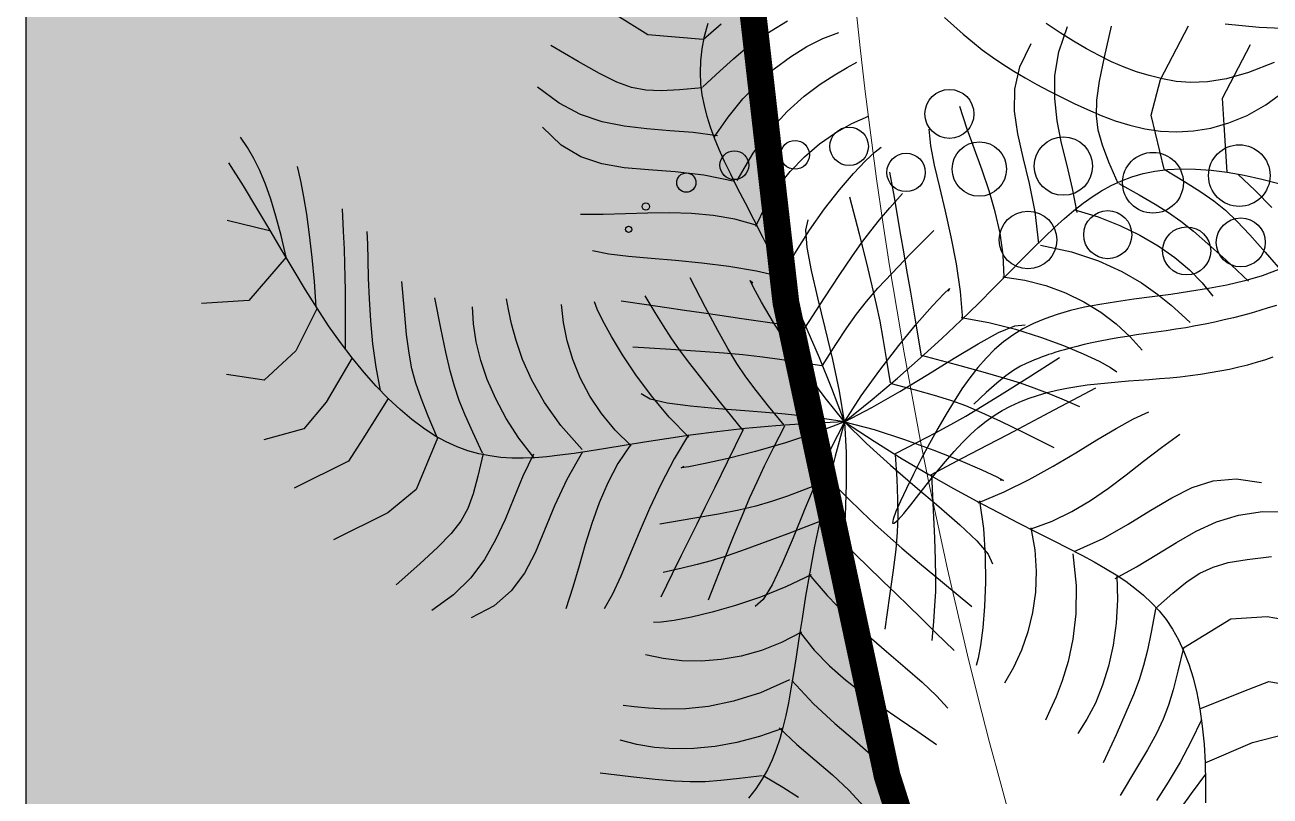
# Model space of a CAD drawing. Header units: millimetres. Extents: x -1030105 to 906887, y -616134 to 1220667.
# Drawn here: x -106780 to -104454, y 542870 to 544309 of the extents above; entities that cross this region are included whole.
import ezdxf

# ---------------------------------------------------------------- set-up
doc = ezdxf.new("R2010")
doc.units = ezdxf.units.MM
doc.header["$MEASUREMENT"] = 0
doc.linetypes.add('DASHED', pattern=[0.75, 0.5, -0.25])
for name, color, linetype in [('A-Furniture', 143, 'Continuous'), ('A-Tree', 98, 'Continuous'), ('KTCQ CẢNH QUAN', 192, 'Continuous')]:
    doc.layers.add(name, color=color, linetype=linetype)
doc.layers.add('A-Wall', color=6, linetype='Continuous', lineweight=9)

# ---------------------------------------------------------------- blocks, each defined once
blk = doc.blocks.new('CAY8')
at = {"color": 0, "linetype": 'ByBlock'}
for p, q in [((-571.53, 468.72), (-562.77, 484.66)), ((-547.9, 478.76), (-544.18, 486.08)), ((-552.24, 471.48), (-547.9, 478.76)), ((-589.43, 438.98), (-596.9, 467.08)), ((-580.17, 453.55), (-571.53, 468.72)), ((-557.34, 464.08), (-552.24, 471.48)), ((-570.42, 448.43), (-563.36, 456.44)), ((-563.36, 456.44), (-557.34, 464.08)), ((-636.57, 428.62), (-653.56, 455.29)), ((-588.61, 439.06), (-580.17, 453.55)), ((-578.67, 439.91), (-570.42, 448.43)), ((-588.27, 430.76), (-578.67, 439.91)), ((-550.89, 436.1), (-545.65, 440.69)), ((-545.65, 440.69), (-542.85, 443.44)), ((-596.79, 425.17), (-588.61, 439.06)), ((-558.32, 429.97), (-550.89, 436.1)), ((-599.34, 420.83), (-636.57, 428.62)), ((-604.64, 411.79), (-596.79, 425.17)), ((-599.34, 420.83), (-588.27, 430.76)), ((-567.65, 422.63), (-558.32, 429.97)), ((-678.07, 393.78), (-686.88, 417.78)), ((-578.61, 414.36), (-567.65, 422.63)), ((-612.09, 398.83), (-604.64, 411.79)), ((-590.94, 405.48), (-578.61, 414.36)), ((-619.08, 386.22), (-612.09, 398.83)), ((-604.35, 396.3), (-590.94, 405.48)), ((-565.66, 395.62), (-552.83, 403.51)), ((-650.77, 384.91), (-678.07, 393.78)), ((-618.58, 387.12), (-604.35, 396.3)), ((-575.82, 389.41), (-565.66, 395.62)), ((-619.08, 386.22), (-650.77, 384.91)), ((-625.54, 373.86), (-619.08, 386.22)), ((-591.9, 379.82), (-584.25, 384.33)), ((-584.25, 384.33), (-575.82, 389.41)), ((-565.38, 377.42), (-558.25, 381.82)), ((-693.68, 355.05), (-712.89, 374.89)), ((-631.4, 361.69), (-625.54, 373.86)), ((-608.65, 370.35), (-599.72, 375.35)), ((-599.72, 375.35), (-591.9, 379.82)), ((-574.42, 372.1), (-565.38, 377.42)), ((-619.64, 364.29), (-608.65, 370.35)), ((-596.63, 358.8), (-584.97, 365.88)), ((-584.97, 365.88), (-574.42, 372.1)), ((-636.65, 349.74), (-631.4, 361.69)), ((-633.64, 356.6), (-619.64, 364.29)), ((-609.01, 350.91), (-596.63, 358.8)), ((-670.95, 350.68), (-693.68, 355.05)), ((-636.65, 349.74), (-670.95, 350.68)), ((-641.28, 338.06), (-636.65, 349.74)), ((-621.72, 342.22), (-609.01, 350.91)), ((-697.95, 318.68), (-731.26, 341.59)), ((-634.35, 332.78), (-621.72, 342.22)), ((-592.64, 334.37), (-576.03, 345.52)), ((-646.51, 322.62), (-634.35, 332.78)), ((-645.27, 326.71), (-641.28, 338.06)), ((-605.48, 325.54), (-592.64, 334.37)), ((-391.03, 313.6), (-390.43, 334.71)), ((-648.61, 315.72), (-645.27, 326.71)), ((-615.5, 318.17), (-605.48, 325.54)), ((-421.54, 311.33), (-419.15, 328.97)), ((-680.23, 317.46), (-697.95, 318.68)), ((-648.61, 315.72), (-680.23, 317.46)), ((-651.3, 305.16), (-648.61, 315.72)), ((-623.62, 311.45), (-615.5, 318.17)), ((-590.78, 307.61), (-574.94, 321)), ((-630.78, 304.52), (-623.62, 311.45)), ((-603.01, 297.09), (-590.78, 307.61)), ((-445.23, 296.57), (-440.7, 313.18)), ((-421.1, 295.19), (-421.54, 311.33)), ((-391.16, 297.27), (-391.03, 313.6)), ((-715.36, 279.03), (-748.67, 301.93)), ((-653.31, 295.07), (-651.3, 305.16)), ((-637.92, 296.57), (-630.78, 304.52)), ((-353.08, 281.6), (-351.64, 306)), ((-654.63, 285.5), (-653.31, 295.07)), ((-645.98, 286.75), (-637.92, 296.57)), ((-612.52, 288.53), (-603.01, 297.09)), ((-577.61, 290.05), (-567.95, 296.07)), ((-445.75, 281.34), (-445.23, 296.57)), ((-418.36, 280.16), (-421.1, 295.19)), ((-390.53, 284.53), (-391.16, 297.27)), ((-655.88, 274.22), (-645.98, 286.75)), ((-655.27, 276.49), (-654.63, 285.5)), ((-620.19, 281.01), (-612.52, 288.53)), ((-596.56, 274.03), (-587.18, 282.69)), ((-587.18, 282.69), (-577.61, 290.05)), ((-388.87, 274.17), (-390.53, 284.53)), ((-692.59, 270.12), (-715.36, 279.03)), ((-655.88, 274.22), (-692.59, 270.12)), ((-655.26, 267.99), (-655.27, 276.49)), ((-626.89, 273.62), (-620.19, 281.01)), ((-605.6, 264.08), (-596.56, 274.03)), ((-565.25, 267.87), (-558.04, 274.14)), ((-558.04, 274.14), (-552.38, 278.94)), ((-443.08, 266.85), (-445.75, 281.34)), ((-413.87, 265.87), (-418.36, 280.16)), ((-385.89, 265.01), (-388.87, 274.17)), ((-337.84, 247.95), (-353.08, 281.6)), ((-654.62, 259.95), (-655.26, 267.99)), ((-633.5, 265.45), (-626.89, 273.62)), ((-573.55, 259.87), (-565.25, 267.87)), ((-438.04, 252.48), (-443.08, 266.85)), ((-408.17, 251.93), (-413.87, 265.87)), ((-653.4, 252.3), (-654.62, 259.95)), ((-640.91, 255.59), (-633.5, 265.45)), ((-614.21, 252.85), (-605.6, 264.08)), ((-582.5, 249.94), (-573.55, 259.87)), ((-472.02, 249.74), (-479.48, 262.94)), ((-381.31, 255.85), (-385.89, 265.01)), ((-734.76, 243.92), (-754.65, 251.02)), ((-651.63, 244.98), (-653.4, 252.3)), ((-649.99, 243.12), (-640.91, 255.59)), ((-622.24, 240.38), (-614.21, 252.85)), ((-591.64, 237.84), (-582.5, 249.94)), ((-464.39, 236.88), (-472.02, 249.74)), ((-431.43, 237.58), (-438.04, 252.48)), ((-401.81, 237.97), (-408.17, 251.93)), ((-374.83, 245.49), (-381.31, 255.85)), ((-335.49, 248.07), (-326.73, 250.25)), ((-719.27, 238.75), (-734.76, 243.92)), ((-650.17, 242.56), (-664.97, 238.27)), ((-649.36, 237.93), (-651.63, 244.98)), ((-547.86, 238.09), (-537.98, 245.06)), ((-493.37, 233.62), (-496.72, 244.28)), ((-366.19, 232.74), (-374.83, 245.49)), ((-357.92, 238.81), (-351.02, 242.33)), ((-351.02, 242.33), (-343.57, 245.43)), ((-343.57, 245.43), (-335.49, 248.07)), ((-337.84, 247.95), (-322.86, 242.4)), ((-706.96, 235.41), (-719.27, 238.75)), ((-696.59, 233.79), (-706.96, 235.41)), ((-686.96, 233.79), (-696.59, 233.79)), ((-676.83, 235.32), (-686.96, 233.79)), ((-664.97, 238.27), (-676.83, 235.32)), ((-646.62, 231.1), (-649.36, 237.93)), ((-629.6, 226.66), (-622.24, 240.38)), ((-600.52, 223.34), (-591.64, 237.84)), ((-557.39, 229.96), (-547.86, 238.09)), ((-488.43, 221.32), (-493.37, 233.62)), ((-456.83, 224.18), (-464.39, 236.88)), ((-424.07, 221.54), (-431.43, 237.58)), ((-395.32, 223.6), (-401.81, 237.97)), ((-370.33, 230.53), (-364.33, 234.87)), ((-365.59, 232.73), (-350.93, 227.95)), ((-364.33, 234.87), (-357.92, 238.81)), ((-643.45, 224.42), (-646.62, 231.1)), ((-639.87, 217.81), (-643.45, 224.42)), ((-636.15, 211.74), (-629.6, 226.66)), ((-566.4, 220.71), (-557.39, 229.96)), ((-529.13, 222.62), (-525.8, 226.45)), ((-449.59, 211.47), (-456.83, 224.18)), ((-381.36, 220.73), (-375.99, 225.81)), ((-375.99, 225.81), (-370.33, 230.53)), ((-350.93, 227.95), (-339.26, 223.95)), ((-742.03, 214.2), (-758.06, 221.92)), ((-635.85, 211.17), (-639.87, 217.81)), ((-608.69, 206.22), (-600.52, 223.34)), ((-574.73, 210.37), (-566.4, 220.71)), ((-534.18, 215.52), (-529.13, 222.62)), ((-482.34, 207.59), (-488.43, 221.32)), ((-416.77, 203.72), (-424.07, 221.54)), ((-389.24, 208.43), (-395.32, 223.6)), ((-386.54, 215.29), (-381.36, 220.73)), ((-339.26, 223.95), (-329.45, 220.19)), ((-329.45, 220.19), (-320.35, 216.1)), ((-320.35, 216.1), (-310.83, 211.13)), ((-726.54, 209.63), (-742.03, 214.2)), ((-711.4, 207.6), (-726.54, 209.63)), ((-696.42, 207.45), (-711.4, 207.6)), ((-681.41, 208.56), (-696.42, 207.45)), ((-666.16, 210.3), (-681.41, 208.56)), ((-650.48, 212.03), (-666.16, 210.3)), ((-634.19, 213.12), (-650.48, 212.03)), ((-631.34, 204.34), (-635.85, 211.17)), ((-582.19, 198.96), (-574.73, 210.37)), ((-540.47, 205.58), (-534.18, 215.52)), ((-510.75, 195.28), (-516.83, 211.26)), ((-475.56, 192.61), (-482.34, 207.59)), ((-442.93, 198.57), (-449.59, 211.47)), ((-396.71, 203.02), (-391.62, 209.41)), ((-391.62, 209.41), (-386.54, 215.29)), ((-391.16, 209.87), (-374.94, 208.25)), ((-374.94, 208.25), (-359.63, 205.5)), ((-310.83, 211.13), (-299.75, 204.73)), ((-626.3, 197.21), (-631.34, 204.34)), ((-615.71, 186.24), (-608.69, 206.22)), ((-547.55, 193.22), (-540.47, 205.58)), ((-410.35, 183.49), (-416.77, 203.72)), ((-401.94, 196.02), (-396.71, 203.02)), ((-359.63, 205.5), (-345.28, 201.71)), ((-345.28, 201.71), (-331.95, 197)), ((-735.31, 187.11), (-749.7, 196.55)), ((-620.68, 189.63), (-626.3, 197.21)), ((-588.62, 186.54), (-582.19, 198.96)), ((-554.93, 178.85), (-547.55, 193.22)), ((-512.36, 187.84), (-505.94, 198.9)), ((-505.86, 182.43), (-510.75, 195.28)), ((-468.53, 176.58), (-475.56, 192.61)), ((-437.08, 185.3), (-442.93, 198.57)), ((-407.41, 188.32), (-401.94, 196.02)), ((-331.95, 197), (-319.69, 191.47)), ((-319.69, 191.47), (-308.55, 185.23)), ((-720.99, 181.91), (-735.31, 187.11)), ((-657.41, 184.05), (-674.94, 182.01)), ((-638.21, 185.48), (-657.41, 184.05)), ((-616.99, 185.33), (-638.21, 185.48)), ((-614.42, 181.47), (-620.68, 189.63)), ((-593.86, 173.12), (-588.62, 186.54)), ((-528.89, 166.65), (-539.81, 189.73)), ((-517.52, 178.71), (-512.36, 187.84)), ((-432.3, 171.5), (-437.08, 185.3)), ((-413.24, 179.85), (-407.41, 188.32)), ((-409.1, 182.55), (-387.93, 182.05)), ((-308.55, 185.23), (-298.6, 178.39)), ((-706.38, 179.97), (-720.99, 181.91)), ((-691.15, 180.32), (-706.38, 179.97)), ((-674.94, 182.01), (-691.15, 180.32)), ((-607.48, 172.6), (-614.42, 181.47)), ((-562.16, 162.91), (-554.93, 178.85)), ((-521.97, 170.32), (-517.52, 178.71)), ((-501.66, 171.37), (-505.86, 182.43)), ((-493.16, 160.01), (-480.82, 178.66)), ((-461.72, 159.69), (-468.53, 176.58)), ((-419.53, 170.52), (-413.24, 179.85)), ((-387.93, 182.05), (-369.12, 179.57)), ((-369.12, 179.57), (-352.59, 175.61)), ((-352.59, 175.61), (-338.25, 170.65)), ((-298.6, 178.39), (-289.88, 171.07)), ((-599.83, 162.89), (-607.48, 172.6)), ((-597.72, 158.75), (-593.86, 173.12)), ((-564.51, 162.63), (-564.23, 169.63)), ((-520.48, 148.74), (-528.89, 166.65)), ((-526.26, 161.5), (-521.97, 170.32)), ((-497.62, 160.72), (-501.66, 171.37)), ((-428.83, 157), (-432.3, 171.5)), ((-426.4, 160.23), (-419.53, 170.52)), ((-338.25, 170.65), (-326.04, 165.21)), ((-641.39, 159.02), (-655.72, 156.66)), ((-626.97, 160.48), (-641.39, 159.02)), ((-612.37, 160.76), (-626.97, 160.48)), ((-597.5, 159.58), (-612.37, 160.76)), ((-591.41, 152.2), (-599.83, 162.89)), ((-568.77, 145.81), (-562.16, 162.91)), ((-561.39, 151.48), (-564.51, 162.63)), ((-530.94, 151.07), (-526.26, 161.5)), ((-502.66, 145.44), (-493.16, 160.01)), ((-493.23, 149.13), (-497.62, 160.72)), ((-455.57, 142.13), (-461.72, 159.69)), ((-433.96, 148.92), (-426.4, 160.23)), ((-429.69, 156.95), (-414.82, 157.72)), ((-414.82, 157.72), (-400.44, 156.89)), ((-326.04, 165.21), (-315.87, 159.79)), ((-315.87, 159.79), (-307.68, 154.87)), ((-684.47, 150.44), (-699.05, 147.16)), ((-670.05, 153.71), (-684.47, 150.44)), ((-655.72, 156.66), (-670.05, 153.71)), ((-582.27, 140.45), (-591.41, 152.2)), ((-555.64, 136.98), (-561.39, 151.48)), ((-536.56, 137.86), (-530.94, 151.07)), ((-400.44, 156.89), (-386.64, 154.61)), ((-386.64, 154.61), (-373.49, 151.03)), ((-373.49, 151.03), (-361.08, 146.31)), ((-307.68, 154.87), (-301.37, 150.97)), ((-699.05, 147.16), (-713.91, 144.14)), ((-574.28, 127.96), (-568.77, 145.81)), ((-513.99, 134.64), (-520.48, 148.74)), ((-509.97, 133.73), (-502.66, 145.44)), ((-487.98, 135.23), (-493.23, 149.13)), ((-466.16, 138.46), (-463.08, 142.62)), ((-463.08, 142.62), (-463.64, 140.44)), ((-450.53, 124.11), (-455.57, 142.13)), ((-442.32, 136.6), (-433.96, 148.92)), ((-361.08, 146.31), (-349.5, 140.6)), ((-572.45, 127.52), (-582.27, 140.45)), ((-548.05, 119.93), (-555.64, 136.98)), ((-543.66, 120.67), (-536.56, 137.86)), ((-515.73, 123.7), (-509.97, 133.73)), ((-508.83, 122.97), (-513.99, 134.64)), ((-481.34, 117.67), (-487.98, 135.23)), ((-472.05, 129.07), (-466.16, 138.46)), ((-451.57, 123.27), (-442.32, 136.6)), ((-349.5, 140.6), (-338.82, 134.05)), ((-338.82, 134.05), (-329.14, 126.81)), ((-645.81, 126.14), (-662.15, 124.32)), ((-628.39, 127.87), (-645.81, 126.14)), ((-610.22, 129.13), (-628.39, 127.87)), ((-591.63, 129.56), (-610.22, 129.13)), ((-572.93, 128.77), (-591.63, 129.56)), ((-562.01, 113.35), (-572.45, 127.52)), ((-479.93, 115.54), (-472.05, 129.07)), ((-451.72, 125.14), (-433.05, 125.42)), ((-433.05, 125.42), (-414.74, 124.42)), ((-425.37, 120.15), (-415.73, 126.57)), ((-415.73, 126.57), (-408.98, 128.46)), ((-690.31, 121.87), (-701.49, 121.98)), ((-677.09, 122.77), (-690.31, 121.87)), ((-662.15, 124.32), (-677.09, 122.77)), ((-620.25, 99.32), (-634.17, 116.82)), ((-591.41, 118.34), (-594.41, 122.55)), ((-594.41, 122.55), (-592.51, 121.36)), ((-584.29, 109.84), (-591.41, 118.34)), ((-552.8, 98.34), (-543.66, 120.67)), ((-539.41, 101.13), (-548.05, 119.93)), ((-520.61, 114.13), (-515.73, 123.7)), ((-504.41, 112.37), (-508.83, 122.97)), ((-472.8, 95.08), (-481.34, 117.67)), ((-461.83, 108.96), (-451.57, 123.27)), ((-437.38, 110.21), (-425.37, 120.15)), ((-414.74, 124.42), (-397.34, 122.47)), ((-397.34, 122.47), (-381.4, 119.88)), ((-381.4, 119.88), (-367.46, 116.98)), ((-367.46, 116.98), (-356.06, 114.06)), ((-573.87, 98.17), (-584.29, 109.84)), ((-550.99, 97.82), (-562.01, 113.35)), ((-525.26, 103.83), (-520.61, 114.13)), ((-500.14, 101.5), (-504.41, 112.37)), ((-488.98, 98.99), (-479.93, 115.54)), ((-473.19, 93.68), (-461.83, 108.96)), ((-451.25, 97.72), (-437.38, 110.21)), ((-400.9, 93.94), (-382.33, 111.45)), ((-356.06, 114.06), (-347.75, 111.45)), ((-347.75, 111.45), (-343.07, 109.47)), ((-247.14, 114.24), (-249, 106.14)), ((-530.48, 81.38), (-539.41, 101.13)), ((-530.32, 91.6), (-525.26, 103.83)), ((-495.45, 88.97), (-500.14, 101.5)), ((-249, 106.14), (-250.76, 98.09)), ((-659.22, 93.5), (-676.3, 92.65)), ((-652.65, 89.67), (-661.18, 99.19)), ((-645.5, 94.17), (-659.22, 93.5)), ((-633.68, 94.75), (-645.5, 94.17)), ((-622.3, 95.3), (-633.68, 94.75)), ((-609.92, 95.89), (-622.3, 95.3)), ((-609.32, 85.79), (-620.25, 99.32)), ((-595.08, 96.6), (-609.92, 95.89)), ((-576.33, 97.48), (-595.08, 96.6)), ((-552.2, 98.62), (-576.33, 97.48)), ((-560.92, 84.44), (-573.87, 98.17)), ((-539.44, 80.85), (-550.99, 97.82)), ((-536.44, 76.24), (-530.32, 91.6)), ((-498.38, 80.51), (-488.98, 98.99)), ((-485.76, 77.45), (-473.19, 93.68)), ((-473.25, 95.56), (-449.19, 93.77)), ((-466.46, 83.68), (-451.25, 97.72)), ((-449.19, 93.77), (-430.65, 92.32)), ((-430.65, 92.32), (-416.35, 91.07)), ((-415.33, 80.4), (-400.9, 93.94)), ((-368.07, 85.52), (-354.75, 96.24)), ((-250.76, 98.09), (-252.33, 90.03)), ((-690.9, 84.46), (-693.52, 88.82)), ((-685.71, 77.47), (-690.9, 84.46)), ((-645.56, 81.94), (-652.65, 89.67)), ((-600.45, 75.22), (-609.32, 85.79)), ((-546.25, 69.8), (-560.92, 84.44)), ((-489.74, 73.42), (-495.45, 88.97)), ((-482.49, 69.09), (-466.46, 83.68)), ((-416.35, 91.07), (-404.99, 89.84)), ((-404.99, 89.84), (-395.27, 88.48)), ((-395.27, 88.48), (-385.92, 86.84)), ((-385.92, 86.84), (-375.64, 84.76)), ((-378.77, 76.91), (-368.07, 85.52)), ((-375.64, 84.76), (-363.14, 82.07)), ((-326.24, 80.84), (-317.13, 87.32)), ((-252.33, 90.03), (-253.68, 81.89)), ((-748.84, 72.89), (-751.65, 79.75)), ((-711.41, 71.43), (-714.98, 82.98)), ((-678.2, 68.41), (-685.71, 77.47)), ((-638.95, 75.11), (-645.56, 81.94)), ((-631.89, 68.31), (-638.95, 75.11)), ((-592.68, 66.64), (-600.45, 75.22)), ((-553.39, 75.19), (-566.75, 74.6)), ((-536.84, 75.82), (-553.39, 75.19)), ((-527.4, 62.34), (-539.44, 80.85)), ((-522.07, 61.47), (-530.48, 81.38)), ((-507.31, 61.22), (-498.38, 80.51)), ((-499.64, 60.28), (-485.76, 77.45)), ((-426.74, 69.87), (-415.33, 80.4)), ((-388, 69.49), (-378.77, 76.91)), ((-336.4, 72.34), (-326.24, 80.84)), ((-304.3, 65.52), (-294.06, 76.69)), ((-253.68, 81.89), (-254.73, 73.61)), ((-790.79, 52.1), (-798.63, 71.3)), ((-770.01, 59.2), (-772.76, 70.25)), ((-745.1, 64.09), (-748.84, 72.89)), ((-706.62, 59.85), (-711.41, 71.43)), ((-668.63, 57.86), (-678.2, 68.41)), ((-637.61, 67.39), (-662.93, 64.14)), ((-617.97, 69.86), (-637.61, 67.39)), ((-623.42, 60.63), (-631.89, 68.31)), ((-602.55, 71.68), (-617.97, 69.86)), ((-589.86, 72.98), (-602.55, 71.68)), ((-585.09, 59.04), (-592.68, 66.64)), ((-578.42, 73.91), (-589.86, 72.98)), ((-566.75, 74.6), (-578.42, 73.91)), ((-530.66, 55.35), (-546.25, 69.8)), ((-498.82, 54.94), (-482.49, 69.09)), ((-489.22, 73.18), (-472.71, 72.1)), ((-472.71, 72.1), (-459.52, 71.06)), ((-459.52, 71.06), (-448.29, 69.83)), ((-448.29, 69.83), (-437.69, 68.14)), ((-437.69, 68.14), (-426.36, 65.76)), ((-436.25, 61.35), (-426.74, 69.87)), ((-396.88, 62.36), (-388, 69.49)), ((-347.58, 62.31), (-336.4, 72.34)), ((-254.73, 73.61), (-255.5, 65.18)), ((-765.98, 47.82), (-770.01, 59.2)), ((-740.07, 53.73), (-745.1, 64.09)), ((-700.61, 48.42), (-706.62, 59.85)), ((-612.59, 51.21), (-623.42, 60.63)), ((-576.74, 51.44), (-585.09, 59.04)), ((-514.94, 42.21), (-527.4, 62.34)), ((-514.94, 42.21), (-522.07, 61.47)), ((-514.94, 42.21), (-507.31, 61.22)), ((-514.94, 42.21), (-499.64, 60.28)), ((-444.95, 53.87), (-436.25, 61.35)), ((-426.36, 65.76), (-412.97, 62.43)), ((-412.97, 62.43), (-396.17, 57.9)), ((-406.54, 54.61), (-396.88, 62.36)), ((-359.73, 51.23), (-347.58, 62.31)), ((-314.17, 54.29), (-304.3, 65.52)), ((-255.5, 65.18), (-256.01, 56.58)), ((-784.56, 37.21), (-790.79, 52.1)), ((-733.38, 42.15), (-740.07, 53.73)), ((-657.25, 46.4), (-668.63, 57.86)), ((-598.44, 39.14), (-612.59, 51.21)), ((-566.67, 42.85), (-576.74, 51.44)), ((-514.94, 42.21), (-530.66, 55.35)), ((-514.94, 42.21), (-498.82, 54.94)), ((-453.98, 46.46), (-444.95, 53.87)), ((-418.14, 45.31), (-406.54, 54.61)), ((-396.17, 57.9), (-374.63, 51.93)), ((-372.81, 39.59), (-359.73, 51.23)), ((-323.92, 43.18), (-314.17, 54.29)), ((-279.09, 43.29), (-266.13, 50.3)), ((-266.13, 50.3), (-251.48, 54.51)), ((-256.01, 56.58), (-256.28, 47.81)), ((-251.48, 54.51), (-234.29, 55.34)), ((-218.7, 41.88), (-217.87, 53.03)), ((-760.64, 36.22), (-765.98, 47.82)), ((-724.7, 29.72), (-733.38, 42.15)), ((-693.34, 37.31), (-700.61, 48.42)), ((-644.32, 34.6), (-657.25, 46.4)), ((-553.96, 32.28), (-566.67, 42.85)), ((-514.94, 42.21), (-537.94, 36.58)), ((-514.94, 42.21), (-535.46, 41.39)), ((-514.94, 42.21), (-532.29, 31.32)), ((-514.94, 42.21), (-520.5, 22.44)), ((-514.94, 42.21), (-516.69, 18.59)), ((-514.94, 42.21), (-509.94, 22.34)), ((-514.94, 42.21), (-497.85, 30.81)), ((-514.94, 42.21), (-494.5, 40.82)), ((-514.94, 42.21), (-493.02, 33.25)), ((-464.45, 38.12), (-453.98, 46.46)), ((-432.79, 33.57), (-418.14, 45.31)), ((-333.77, 32.36), (-323.92, 43.18)), ((-291.2, 34.05), (-279.09, 43.29)), ((-256.28, 47.81), (-256.32, 38.87)), ((-219.26, 31.36), (-218.7, 41.88)), ((-779.36, 25.52), (-784.56, 37.21)), ((-753.97, 24.54), (-760.64, 36.22)), ((-684.81, 26.69), (-693.34, 37.31)), ((-644.79, 32.27), (-651.36, 34.71)), ((-630.1, 23.03), (-644.32, 34.6)), ((-599.09, 34.74), (-617.65, 32.79)), ((-578.54, 37.15), (-599.09, 34.74)), ((-580.03, 23.55), (-598.44, 39.14)), ((-557, 39.53), (-578.54, 37.15)), ((-537.94, 36.58), (-559.26, 30.85)), ((-535.46, 41.39), (-557, 39.53)), ((-494.5, 40.82), (-473.39, 38.29)), ((-493.02, 33.25), (-472.41, 25.35)), ((-477.47, 27.89), (-464.45, 38.12)), ((-473.39, 38.29), (-452.92, 35.07)), ((-452.92, 35.07), (-434.38, 31.57)), ((-451.64, 18.47), (-432.79, 33.57)), ((-386.77, 27.89), (-372.81, 39.59)), ((-303.32, 23.16), (-291.2, 34.05)), ((-256.32, 38.87), (-256.15, 29.75)), ((-245.34, 31.13), (-230.13, 36.54)), ((-230.13, 36.54), (-212.62, 39.72)), ((-774.58, 15.91), (-779.36, 25.52)), ((-713.65, 16.79), (-724.7, 29.72)), ((-674.98, 16.73), (-684.81, 26.69)), ((-633.22, 31.8), (-644.79, 32.27)), ((-617.65, 32.79), (-633.22, 31.8)), ((-578.97, 25.11), (-597.14, 19.43)), ((-559.26, 30.85), (-578.97, 25.11)), ((-553.67, 31.77), (-558.19, 15.84)), ((-532.29, 31.32), (-550.86, 20.95)), ((-497.85, 30.81), (-479.34, 19.65)), ((-477.54, 27.31), (-473.47, 11.29)), ((-472.41, 25.35), (-453.09, 18.41)), ((-434.38, 31.57), (-419.08, 28.26)), ((-419.08, 28.26), (-408.33, 25.56)), ((-408.33, 25.56), (-403.42, 23.92)), ((-401.56, 16.62), (-386.77, 27.89)), ((-343.98, 22.04), (-333.77, 32.36)), ((-258.79, 23.89), (-245.34, 31.13)), ((-256.15, 29.75), (-255.8, 20.44)), ((-219.51, 21.36), (-219.26, 31.36)), ((-745.95, 12.89), (-753.97, 24.54)), ((-699.89, 3.72), (-713.65, 16.79)), ((-663.83, 7.61), (-674.98, 16.73)), ((-614.84, 12.27), (-630.1, 23.03)), ((-597.14, 19.43), (-613.85, 13.88)), ((-580.11, 24.21), (-586.48, 0.91)), ((-550.86, 20.95), (-569.32, 11.53)), ((-520.5, 22.44), (-525.39, 1.38)), ((-516.69, 18.59), (-517.83, -3.45)), ((-509.94, 22.34), (-505.82, 1.48)), ((-479.34, 19.65), (-460.51, 8.92)), ((-453.09, 18.41), (-435.05, 12.32)), ((-451.32, 19.05), (-445.59, -4.39)), ((-417.14, 6.26), (-401.56, 16.62)), ((-403.42, 23.92), (-405.67, 23.77)), ((-354.79, 12.38), (-343.98, 22.04)), ((-316.31, 11.2), (-303.32, 23.16)), ((-270.99, 15.2), (-258.79, 23.89)), ((-255.8, 20.44), (-255.28, 10.93)), ((-219.41, 11.78), (-219.51, 21.36)), ((-769.62, 7.25), (-774.58, 15.91)), ((-736.57, 1.39), (-745.95, 12.89)), ((-629.18, 8.53), (-643.18, 3.47)), ((-613.85, 13.88), (-629.18, 8.53)), ((-615.19, 13.81), (-621.71, -3.73)), ((-569.32, 11.53), (-586.37, 3.46)), ((-558.19, 15.84), (-561.76, 2.94)), ((-473.47, 11.29), (-470.37, -1.58)), ((-460.51, 8.92), (-442.47, -1.21)), ((-435.05, 12.32), (-418.27, 6.99)), ((-366.43, 3.56), (-354.79, 12.38)), ((-331, -1.25), (-316.31, 11.2)), ((-282.49, 5.48), (-270.99, 15.2)), ((-255.28, 10.93), (-254.58, 1.24)), ((-218.94, 2.56), (-219.41, 11.78)), ((-218.54, 8.22), (-198.28, 14.18)), ((-763.89, -1.56), (-769.62, 7.25)), ((-725.8, -9.84), (-736.57, 1.39)), ((-683.06, -9.12), (-699.89, 3.72)), ((-651.36, -0.51), (-663.83, 7.61)), ((-643.18, 3.47), (-655.94, -1.23)), ((-586.37, 3.46), (-600.69, -2.85)), ((-586.48, 0.91), (-591.43, -17.2)), ((-561.76, 2.94), (-564.71, -8.36)), ((-517.55, 2.03), (-531.54, -6.79)), ((-525.39, 1.38), (-529.78, -19.84)), ((-516.98, 2.14), (-503.23, -7.07)), ((-505.82, 1.48), (-502.57, -18.99)), ((-418.27, 6.99), (-402.73, 2.31)), ((-416.53, 7.71), (-410.5, -9.96)), ((-402.73, 2.31), (-388.42, -1.83)), ((-379.16, -4.22), (-366.43, 3.56)), ((-293.8, -4.89), (-282.49, 5.48)), ((-254.58, 1.24), (-253.58, -8.6)), ((-246.04, -1.23), (-234.11, 3.3)), ((-234.11, 3.3), (-218.54, 8.22)), ((-218.05, -6.4), (-218.94, 2.56)), ((-756.8, -11.65), (-763.89, -1.56)), ((-667.55, -5.51), (-678.13, -9.37)), ((-655.94, -1.23), (-667.55, -5.51)), ((-652.08, -0.04), (-657.8, -13.82)), ((-621.71, -3.73), (-627.05, -21.55)), ((-610.98, -6.99), (-615.91, -8.54)), ((-615.91, -8.54), (-614.18, -7.1)), ((-600.69, -2.85), (-610.98, -6.99)), ((-531.54, -6.79), (-542.82, -13.71)), ((-517.83, -3.45), (-518.46, -23.97)), ((-503.23, -7.07), (-492.06, -14.45)), ((-470.37, -1.58), (-468.08, -12.64)), ((-445.59, -4.39), (-441.23, -22.47)), ((-442.47, -1.21), (-426.3, -10.54)), ((-388.42, -1.83), (-375.33, -5.53)), ((-379.47, -3.41), (-374.15, -17.32)), ((-375.33, -5.53), (-363.43, -8.89)), ((-348.26, -13.6), (-331, -1.25)), ((-305.47, -15.51), (-293.8, -4.89)), ((-263.17, -11.67), (-255.37, -6.01)), ((-255.37, -6.01), (-246.04, -1.23)), ((-216.72, -15.18), (-218.05, -6.4)), ((-747.75, -24.14), (-756.8, -11.65)), ((-713.63, -20.68), (-725.8, -9.84)), ((-696.76, -15.8), (-705.11, -18.39)), ((-687.82, -12.8), (-696.76, -15.8)), ((-682.6, -10.61), (-689.29, -30.75)), ((-678.13, -9.37), (-687.82, -12.8)), ((-657.8, -13.82), (-662.04, -27.79)), ((-564.71, -8.36), (-567.36, -19.53)), ((-542.82, -13.71), (-552.63, -19.31)), ((-543.14, -16.01), (-550.72, -16.75)), ((-533.8, -15.41), (-543.14, -16.01)), ((-523.18, -14.94), (-533.8, -15.41)), ((-511.78, -14.61), (-523.18, -14.94)), ((-500.08, -14.44), (-511.78, -14.61)), ((-488.6, -14.45), (-500.08, -14.44)), ((-492.06, -14.45), (-482.22, -20.75)), ((-477.73, -14.63), (-488.6, -14.45)), ((-467.51, -15.04), (-477.73, -14.63)), ((-468.08, -12.64), (-466.4, -23.25)), ((-457.89, -15.72), (-467.51, -15.04)), ((-448.83, -16.71), (-457.89, -15.72)), ((-426.3, -10.54), (-413.13, -18.89)), ((-410.5, -9.96), (-405.79, -27.68)), ((-363.43, -8.89), (-352.61, -11.98)), ((-352.61, -11.98), (-342.75, -14.91)), ((-348.76, -15.08), (-342.69, -35.37)), ((-342.75, -14.91), (-333.74, -17.73)), ((-318.01, -25.97), (-305.47, -15.51)), ((-270.47, -18.87), (-263.17, -11.67)), ((-253.58, -8.6), (-252.12, -18.53)), ((-214.9, -23.87), (-216.72, -15.18)), ((-757.53, -24.55), (-765.19, -23.35)), ((-750.03, -25.13), (-757.53, -24.55)), ((-747.27, -24.49), (-747.77, -39.89)), ((-735.28, -24.65), (-742.62, -25.15)), ((-727.94, -23.7), (-735.28, -24.65)), ((-720.56, -22.34), (-727.94, -23.7)), ((-712.99, -20.57), (-720.56, -22.34)), ((-714.34, -18.39), (-718.33, -34.22)), ((-705.11, -18.39), (-712.99, -20.57)), ((-627.05, -21.55), (-631.47, -39.22)), ((-591.43, -17.2), (-595.35, -31.53)), ((-562.2, -24.18), (-572.76, -28.91)), ((-567.36, -19.53), (-570.04, -32.01)), ((-552.63, -19.31), (-562.2, -24.18)), ((-556.02, -17.59), (-558.57, -18.55)), ((-558.57, -18.55), (-558.03, -19.59)), ((-558.03, -19.59), (-554.73, -20.73)), ((-550.72, -16.75), (-556.02, -17.59)), ((-554.73, -20.73), (-549.19, -21.97)), ((-549.19, -21.97), (-541.91, -23.3)), ((-541.91, -23.3), (-533.38, -24.72)), ((-529.78, -19.84), (-533.84, -40.13)), ((-533.38, -24.72), (-524.12, -26.24)), ((-518.46, -23.97), (-518.68, -43.01)), ((-502.57, -18.99), (-500.16, -37.7)), ((-482.22, -20.75), (-472.42, -26.72)), ((-466.4, -23.25), (-465.17, -34.76)), ((-440.27, -18.07), (-448.83, -16.71)), ((-441.23, -22.47), (-438.01, -36.46)), ((-432.16, -19.83), (-440.27, -18.07)), ((-424.47, -22.05), (-432.16, -19.83)), ((-417.12, -24.76), (-424.47, -22.05)), ((-410.09, -28.02), (-417.12, -24.76)), ((-413.13, -18.89), (-404.05, -26.08)), ((-374.15, -17.32), (-370.5, -31.25)), ((-333.74, -17.73), (-325.47, -20.54)), ((-325.47, -20.54), (-317.81, -23.41)), ((-317.81, -23.41), (-310.65, -26.43)), ((-317.24, -23.7), (-313.76, -39.62)), ((-278.32, -28.22), (-270.47, -18.87)), ((-252.12, -18.53), (-250.07, -28.48)), ((-212.57, -32.55), (-214.9, -23.87)), ((-742.62, -25.15), (-750.03, -25.13)), ((-689.29, -30.75), (-693.87, -49.46)), ((-662.04, -27.79), (-665.11, -41.96)), ((-595.35, -31.53), (-598.61, -43.49)), ((-572.76, -28.91), (-585.55, -34.09)), ((-570.04, -32.01), (-573.08, -47.24)), ((-517.31, -25.46), (-537.83, -38.15)), ((-524.12, -26.24), (-514.62, -27.85)), ((-517.96, -25.33), (-497.77, -38.59)), ((-514.62, -27.85), (-505.4, -29.56)), ((-505.4, -29.56), (-496.85, -31.37)), ((-496.85, -31.37), (-489, -33.31)), ((-472.42, -26.72), (-461.38, -33.13)), ((-452.12, -30.96), (-462.91, -27.65)), ((-461.38, -33.13), (-447.84, -40.72)), ((-443.23, -34.14), (-452.12, -30.96)), ((-403.29, -31.86), (-410.09, -28.02)), ((-405.79, -27.68), (-402.27, -44.83)), ((-404.05, -26.08), (-400.17, -31.91)), ((-396.68, -36.3), (-403.29, -31.86)), ((-370.5, -31.25), (-368.4, -45.08)), ((-310.65, -26.43), (-303.88, -29.67)), ((-303.88, -29.67), (-297.38, -33.21)), ((-287.77, -40.39), (-278.32, -28.22)), ((-250.07, -28.48), (-247.27, -38.42)), ((-237.25, -37.75), (-213.6, -31.58)), ((-213.6, -31.58), (-173.19, -30.53)), ((-209.59, -41.32), (-212.57, -32.55)), ((-747.77, -39.89), (-748.62, -52.08)), ((-718.33, -34.22), (-721.53, -49.67)), ((-631.47, -39.22), (-635.21, -56.32)), ((-601.8, -40.3), (-622.74, -48.13)), ((-585.55, -34.09), (-601.8, -40.3)), ((-537.83, -38.15), (-553.67, -47.88)), ((-533.84, -40.13), (-537.72, -58.39)), ((-500.16, -37.7), (-498.59, -53.27)), ((-497.77, -38.59), (-482.07, -48.9)), ((-489, -33.31), (-481.77, -35.41)), ((-481.77, -35.41), (-475.08, -37.7)), ((-475.08, -37.7), (-468.85, -40.23)), ((-468.85, -40.23), (-463.02, -43.02)), ((-465.17, -34.76), (-464.2, -48.52)), ((-447.84, -40.72), (-430.5, -50.27)), ((-436.02, -37.15), (-443.23, -34.14)), ((-438.01, -36.46), (-435.66, -47.65)), ((-430.27, -39.96), (-436.02, -37.15)), ((-425.76, -42.55), (-430.27, -39.96)), ((-390.18, -41.4), (-396.68, -36.3)), ((-383.73, -47.17), (-390.18, -41.4)), ((-342.69, -35.37), (-339.24, -54.03)), ((-313.76, -39.62), (-311.65, -55.04)), ((-297.38, -33.21), (-291.15, -37.13)), ((-291.15, -37.13), (-285.17, -41.49)), ((-287.59, -40.95), (-287.61, -56.38)), ((-264.54, -62.65), (-237.25, -37.75)), ((-247.27, -38.42), (-243.56, -48.27)), ((-205.51, -50.35), (-209.59, -41.32)), ((-721.53, -49.67), (-724.59, -64.71)), ((-693.87, -49.46), (-697.34, -66.76)), ((-665.11, -41.96), (-667.3, -56.32)), ((-598.61, -43.49), (-601.6, -54.48)), ((-573.08, -47.24), (-576.8, -66.67)), ((-553.67, -47.88), (-565.99, -55.27)), ((-518.68, -43.01), (-518.56, -60.62)), ((-482.07, -48.9), (-469.65, -57.05)), ((-464.2, -48.52), (-463.31, -65.9)), ((-463.02, -43.02), (-457.49, -46.11)), ((-457.49, -46.11), (-452.19, -49.54)), ((-452.19, -49.54), (-447.06, -53.32)), ((-435.66, -47.65), (-433.95, -57.3)), ((-422.29, -44.87), (-425.76, -42.55)), ((-419.63, -46.91), (-422.29, -44.87)), ((-417.57, -48.62), (-419.63, -46.91)), ((-415.92, -50.01), (-417.57, -48.62)), ((-402.27, -44.83), (-399.8, -60.79)), ((-377.28, -53.65), (-383.73, -47.17)), ((-368.4, -45.08), (-367.73, -58.69)), ((-285.17, -41.49), (-279.44, -46.37)), ((-279.44, -46.37), (-273.96, -51.85)), ((-243.56, -48.27), (-238.81, -57.98)), ((-667.3, -56.32), (-668.91, -70.85)), ((-635.21, -56.32), (-638.52, -72.42)), ((-601.6, -54.48), (-604.71, -65.9)), ((-565.99, -55.27), (-575.9, -60.95)), ((-498.59, -53.27), (-497.83, -64.33)), ((-469.65, -57.05), (-459.29, -63.85)), ((-447.06, -53.32), (-442.09, -57.43)), ((-442.09, -57.43), (-437.25, -61.85)), ((-433.95, -57.3), (-432.62, -66.7)), ((-430.5, -50.27), (-408.11, -62.52)), ((-414.56, -51.14), (-415.92, -50.01)), ((-413.38, -52.12), (-414.56, -51.14)), ((-412.28, -53.04), (-413.38, -52.12)), ((-411.17, -54.01), (-412.28, -53.04)), ((-409.93, -55.12), (-411.17, -54.01)), ((-408.48, -56.48), (-409.93, -55.12)), ((-406.71, -58.17), (-408.48, -56.48)), ((-370.74, -60.88), (-377.28, -53.65)), ((-339.24, -54.03), (-337.9, -70.98)), ((-311.65, -55.04), (-310.82, -69.86)), ((-287.61, -56.38), (-287.81, -68.71)), ((-273.96, -51.85), (-268.71, -57.98)), ((-268.71, -57.98), (-263.7, -64.84)), ((-238.81, -57.98), (-232.85, -67.5)), ((-199.75, -59.8), (-205.51, -50.35)), ((-151.43, -72.35), (-160.31, -51.56)), ((-724.59, -64.71), (-728.17, -79.33)), ((-604.71, -65.9), (-608.3, -79.16)), ((-584.55, -65.57), (-593.09, -69.74)), ((-575.9, -60.95), (-584.55, -65.57)), ((-537.72, -58.39), (-541.59, -73.5)), ((-517.34, -62.05), (-532.29, -73.24)), ((-518.91, -61.91), (-504.24, -73.53)), ((-518.56, -60.62), (-518.21, -76.84)), ((-497.83, -64.33), (-497.87, -69.5)), ((-463.31, -65.9), (-462.34, -88.23)), ((-459.29, -63.85), (-449.77, -70.09)), ((-437.25, -61.85), (-432.56, -66.54)), ((-404.54, -60.28), (-406.71, -58.17)), ((-402, -62.8), (-404.54, -60.28)), ((-399.13, -65.72), (-402, -62.8)), ((-399.8, -60.79), (-398.26, -74.95)), ((-395.98, -69), (-399.13, -65.72)), ((-364.06, -68.89), (-370.74, -60.88)), ((-367.73, -58.69), (-368.39, -71.95)), ((-264.54, -62.65), (-265.19, -78.6)), ((-263.7, -64.84), (-258.92, -72.51)), ((-191.76, -69.85), (-199.75, -59.8)), ((-697.34, -66.76), (-700.75, -82.7)), ((-668.91, -70.85), (-670.26, -85.57)), ((-638.52, -72.42), (-641.67, -87.11)), ((-602.63, -74.09), (-614.32, -79.27)), ((-593.09, -69.74), (-602.63, -74.09)), ((-576.8, -66.67), (-581.53, -91.75)), ((-532.29, -73.24), (-547.68, -83.2)), ((-541.59, -73.5), (-545.62, -84.35)), ((-504.24, -73.53), (-488.95, -84.12)), ((-497.87, -69.5), (-498.71, -67.41)), ((-449.77, -70.09), (-439.86, -76.57)), ((-432.62, -66.7), (-431.43, -77.13)), ((-432.56, -66.54), (-428.01, -71.48)), ((-428.01, -71.48), (-423.6, -76.62)), ((-392.61, -72.63), (-395.98, -69)), ((-389.06, -76.57), (-392.61, -72.63)), ((-368.39, -71.95), (-370.24, -84.73)), ((-357.19, -77.67), (-364.06, -68.89)), ((-337.9, -70.98), (-338.18, -86.14)), ((-310.82, -69.86), (-311.18, -84)), ((-287.81, -68.71), (-288.35, -79.21)), ((-258.92, -72.51), (-254.38, -81.03)), ((-232.85, -67.5), (-225.55, -76.75)), ((-219.43, -83.31), (-204.38, -73.89)), ((-204.38, -73.89), (-163.97, -72.84)), ((-180.97, -80.69), (-191.76, -69.85)), ((-140.15, -94.99), (-151.43, -72.35)), ((-728.17, -79.33), (-732.94, -93.53)), ((-700.75, -82.7), (-705.12, -97.3)), ((-608.3, -79.16), (-612.78, -95.67)), ((-518.21, -76.84), (-517.73, -91.73)), ((-439.86, -76.57), (-428.36, -84.09)), ((-431.43, -77.13), (-430.12, -89.85)), ((-423.6, -76.62), (-419.31, -81.95)), ((-419.31, -81.95), (-415.16, -87.42)), ((-398.26, -74.95), (-397.51, -86.69)), ((-385.37, -80.81), (-389.06, -76.57)), ((-381.61, -85.31), (-385.37, -80.81)), ((-350.12, -87.07), (-357.19, -77.67)), ((-288.35, -79.21), (-289.43, -89.12)), ((-265.19, -78.6), (-265.94, -91.29)), ((-254.38, -81.03), (-250.07, -90.37)), ((-225.55, -76.75), (-216.77, -85.57)), ((-166.83, -92.49), (-180.97, -80.69)), ((-670.26, -85.57), (-671.65, -100.46)), ((-641.67, -87.11), (-644.9, -99.97)), ((-547.68, -83.2), (-562.9, -91.84)), ((-545.62, -84.35), (-549.96, -89.85)), ((-488.95, -84.12), (-473.51, -93.78)), ((-428.36, -84.09), (-414.05, -93.45)), ((-415.16, -87.42), (-411.12, -93.01)), ((-397.51, -86.69), (-397.42, -95.4)), ((-377.79, -90.06), (-381.61, -85.31)), ((-373.95, -95.01), (-377.79, -90.06)), ((-370.24, -84.73), (-373.17, -96.91)), ((-342.85, -96.9), (-350.12, -87.07)), ((-338.18, -86.14), (-339.58, -99.44)), ((-311.18, -84), (-312.65, -97.37)), ((-289.43, -89.12), (-291.21, -99.71)), ((-250.07, -90.37), (-246.03, -100.5)), ((-246.03, -100.5), (-219.43, -83.31)), ((-216.77, -85.57), (-206.4, -93.79)), ((-705.12, -97.3), (-711.47, -110.59)), ((-577.32, -99.12), (-590.31, -104.97)), ((-562.9, -91.84), (-577.32, -99.12)), ((-517.73, -91.73), (-517.2, -105.32)), ((-473.51, -93.78), (-458.4, -102.62)), ((-411.12, -93.01), (-407.18, -98.69)), ((-407.18, -98.69), (-403.31, -104.44)), ((-397.42, -95.4), (-397.87, -100.46)), ((-373.17, -96.91), (-377.07, -108.35)), ((-370.06, -100.12), (-373.95, -95.01)), ((-335.38, -106.97), (-342.85, -96.9)), ((-339.58, -99.44), (-341.6, -110.78)), ((-312.65, -97.37), (-315.14, -109.88)), ((-265.94, -91.29), (-267.04, -101.92)), ((-206.4, -93.79), (-194.3, -101.23)), ((-671.65, -100.46), (-673.37, -115.52)), ((-644.9, -99.97), (-648.45, -110.56)), ((-590.31, -104.97), (-601.25, -109.31)), ((-516.47, -100.73), (-528.04, -110.09)), ((-517.2, -105.32), (-516.71, -117.68)), ((-517.14, -101.27), (-505.8, -110.97)), ((-458.4, -102.62), (-444.11, -110.75)), ((-403.31, -104.44), (-399.5, -110.23)), ((-366.13, -105.34), (-370.06, -100.12)), ((-362.15, -110.64), (-366.13, -105.34)), ((-327.71, -117.08), (-335.38, -106.97)), ((-291.21, -99.71), (-293.87, -112.23)), ((-267.04, -101.92), (-268.77, -111.73)), ((-243.67, -107.32), (-247.54, -122.68)), ((-246.03, -100.5), (-242.28, -111.35)), ((-194.3, -101.23), (-180.35, -107.72)), ((-711.47, -110.59), (-720.85, -122.6)), ((-609.5, -112.08), (-614.45, -113.22)), ((-601.25, -109.31), (-609.5, -112.08)), ((-528.04, -110.09), (-540.17, -117.87)), ((-505.8, -110.97), (-493.82, -119.32)), ((-444.11, -110.75), (-431.11, -118.28)), ((-399.5, -110.23), (-395.71, -116.04)), ((-395.71, -116.04), (-391.92, -121.85)), ((-358.13, -115.96), (-362.15, -110.64)), ((-354.06, -121.26), (-358.13, -115.96)), ((-341.6, -110.78), (-343.74, -120.09)), ((-315.14, -109.88), (-318.57, -121.46)), ((-293.87, -112.23), (-297.59, -127.93)), ((-268.77, -111.73), (-271.38, -121.94)), ((-242.28, -111.35), (-238.83, -122.88)), ((-552.67, -124.14), (-565.41, -128.97)), ((-540.17, -117.87), (-552.67, -124.14)), ((-516.71, -117.68), (-516.32, -128.93)), ((-493.82, -119.32), (-481.3, -126.62)), ((-431.11, -118.28), (-419.88, -125.32)), ((-391.92, -121.85), (-388.11, -127.62)), ((-349.95, -126.5), (-354.06, -121.26)), ((-343.74, -120.09), (-345.5, -127.3)), ((-319.86, -127.05), (-327.71, -117.08)), ((-318.57, -121.46), (-322.84, -132.02)), ((-271.38, -121.94), (-275.16, -133.79)), ((-247.54, -122.68), (-252.21, -137.74)), ((-238.83, -122.88), (-235.71, -135.05)), ((-578.22, -132.45), (-590.95, -134.64)), ((-565.41, -128.97), (-578.22, -132.45)), ((-516.32, -128.93), (-516.05, -139.2)), ((-481.3, -126.62), (-468.32, -133.14)), ((-419.88, -125.32), (-410.91, -131.98)), ((-388.11, -127.62), (-384.26, -133.33)), ((-345.78, -131.64), (-349.95, -126.5)), ((-341.57, -136.67), (-345.78, -131.64)), ((-311.81, -136.68), (-319.86, -127.05)), ((-297.59, -127.93), (-302.53, -148.07)), ((-603.44, -135.61), (-615.53, -135.44)), ((-590.95, -134.64), (-603.44, -135.61)), ((-518.08, -133.54), (-535.49, -145.58)), ((-516.51, -133.56), (-499.43, -146.16)), ((-516.05, -139.2), (-515.95, -148.64)), ((-468.32, -133.14), (-454.99, -139.17)), ((-454.99, -139.17), (-441.41, -145)), ((-384.26, -133.33), (-380.33, -138.97)), ((-380.33, -138.97), (-376.35, -144.5)), ((-337.32, -141.58), (-341.57, -136.67)), ((-303.58, -145.78), (-311.81, -136.68)), ((-275.16, -133.79), (-280.35, -148.49)), ((-535.49, -145.58), (-552.17, -154.63)), ((-515.95, -148.64), (-516.07, -157.38)), ((-499.43, -146.16), (-483.05, -156.28)), ((-441.41, -145), (-427.68, -150.92)), ((-376.35, -144.5), (-372.31, -149.92)), ((-333.06, -146.37), (-337.32, -141.58)), ((-328.79, -151.02), (-333.06, -146.37)), ((-295.1, -154.2), (-303.58, -145.78)), ((-280.35, -148.49), (-287.24, -167.27)), ((-552.17, -154.63), (-567.88, -161.14)), ((-516.07, -157.38), (-516.43, -165.55)), ((-483.05, -156.28), (-467.67, -164.94)), ((-427.68, -150.92), (-413.89, -157.2)), ((-372.31, -149.92), (-368.22, -155.19)), ((-368.22, -155.19), (-364.09, -160.31)), ((-324.52, -155.54), (-328.79, -151.02)), ((-320.27, -159.91), (-324.52, -155.54)), ((-286.07, -161.88), (-295.1, -154.2)), ((-582.39, -165.56), (-595.46, -168.34)), ((-567.88, -161.14), (-582.39, -165.56)), ((-516.43, -165.55), (-517.09, -173.29)), ((-467.67, -164.94), (-453.57, -173.1)), ((-364.09, -160.31), (-359.93, -165.25)), ((-359.93, -165.25), (-355.75, -169.98)), ((-316.04, -164.13), (-320.27, -159.91)), ((-311.84, -168.19), (-316.04, -164.13)), ((-616.4, -170.77), (-623.79, -171.32)), ((-606.88, -169.92), (-616.4, -170.77)), ((-595.46, -168.34), (-606.88, -169.92)), ((-516.53, -166.19), (-530.6, -174.41)), ((-518.93, -166.15), (-505.1, -174.85)), ((-517.09, -173.29), (-518.08, -180.74)), ((-453.57, -173.1), (-441.03, -181.77)), ((-355.75, -169.98), (-351.55, -174.5)), ((-307.68, -172.08), (-311.84, -168.19)), ((-544.61, -181.18), (-558.45, -186.55)), ((-530.6, -174.41), (-544.61, -181.18)), ((-518.08, -180.74), (-519.44, -188.01)), ((-505.1, -174.85), (-491.4, -182.66)), ((-441.03, -181.77), (-430.36, -191.92)), ((-351.55, -174.5), (-347.33, -178.79)), ((-347.33, -178.79), (-343.05, -182.89)), ((-572, -190.58), (-585.17, -193.31)), ((-558.45, -186.55), (-572, -190.58)), ((-519.44, -188.01), (-521.24, -195.15)), ((-491.4, -182.66), (-478.04, -190.22)), ((-478.04, -190.22), (-465.24, -198.15)), ((-343.05, -182.89), (-338.67, -186.86)), ((-609.92, -195.13), (-621.28, -194.33)), ((-597.85, -194.81), (-609.92, -195.13)), ((-585.17, -193.31), (-597.85, -194.81)), ((-521.24, -195.15), (-523.54, -202.18)), ((-465.24, -198.15), (-453.21, -207.07)), ((-430.36, -191.92), (-421.83, -204.55)), ((-538.45, -204.46), (-550.24, -208.09)), ((-523.78, -199.71), (-538.45, -204.46)), ((-523.54, -202.18), (-526.41, -209.14)), ((-523.3, -199.37), (-508.81, -204.6)), ((-508.81, -204.6), (-497.48, -209.17)), ((-453.21, -207.07), (-442.17, -217.61)), ((-421.83, -204.55), (-415.73, -220.65)), ((-580.78, -214.42), (-593.51, -215.76)), ((-570.16, -212.85), (-580.78, -214.42)), ((-560.4, -210.81), (-570.16, -212.85)), ((-550.24, -208.09), (-560.4, -210.81)), ((-526.41, -209.14), (-529.92, -216.05)), ((-497.48, -209.17), (-488.38, -213.89)), ((-488.38, -213.89), (-480.59, -219.55)), ((-609.59, -217.08), (-630.27, -218.6)), ((-593.51, -215.76), (-609.59, -217.08)), ((-534.14, -222.93), (-539.11, -229.81)), ((-529.92, -216.05), (-534.14, -222.93)), ((-480.59, -219.55), (-473.16, -226.95)), ((-442.17, -217.61), (-432.32, -230.41)), ((-537.29, -228.34), (-552.66, -232.65)), ((-539.11, -229.81), (-544.93, -236.73)), ((-537.29, -228.34), (-505.18, -246.6)), ((-473.16, -226.95), (-465.16, -236.9)), ((-432.32, -230.41), (-423.88, -246.08)), ((-623.81, -239.83), (-643.8, -239.08)), ((-608.23, -240.22), (-623.81, -239.83)), ((-595.8, -240.15), (-608.23, -240.22)), ((-585.27, -239.49), (-595.8, -240.15)), ((-575.41, -238.1), (-585.27, -239.49)), ((-564.96, -235.86), (-575.41, -238.1)), ((-552.66, -232.65), (-564.96, -235.86)), ((-544.93, -236.73), (-551.63, -243.69)), ((-465.16, -236.9), (-455.67, -250.19)), ((-551.63, -243.69), (-559.18, -250.67)), ((-505.18, -246.6), (-492, -267.18)), ((-559.18, -250.67), (-567.56, -257.64)), ((-620.28, -262.83), (-634.94, -261.94)), ((-604.9, -263.27), (-620.28, -262.83)), ((-589.13, -263.05), (-604.9, -263.27)), ((-573.32, -261.99), (-589.13, -263.05)), ((-576.73, -264.56), (-586.63, -271.4)), ((-567.56, -257.64), (-576.73, -264.56)), ((-567.56, -257.64), (-543, -277.63)), ((-586.63, -271.4), (-597.24, -278.13)), ((-492, -267.18), (-478.51, -305.29)), ((-619.55, -279.9), (-632.01, -278.34)), ((-603.71, -281.9), (-619.55, -279.9)), ((-597.24, -278.13), (-608.51, -284.71)), ((-597.24, -278.13), (-570.05, -299.05)), ((-543, -277.63), (-529.39, -289.03)), ((-608.51, -284.71), (-620.41, -291.11)), ((-529.39, -289.03), (-515.91, -327.14)), ((-570.05, -299.05), (-554.22, -315.94))]:
    blk.add_line(p, q, dxfattribs=at)
for centre, radius in [((-472.52, 230.08), 2.13), ((-453.64, 227.38), 2.43), ((-426.66, 211.54), 6.4), ((-401.03, 189.14), 9.6), ((-375.4, 157.12), 9.6), ((-352.98, 128.31), 12.81), ((-349.78, 86.69), 12.81), ((-301.73, 80.29), 16.32), ((-324.15, 45.08), 18.12), ((-349.78, -6.14), 19.21), ((-295.32, -2.94), 19.47), ((-320.95, -50.96), 16.01), ((-276.1, -60.56), 20.25), ((-304.93, -102.18), 16.01), ((-244.07, -108.58), 20.51), ((-282.51, -130.99), 16.32)]:
    blk.add_circle(centre, radius, dxfattribs=at)
blk = doc.blocks.new('CÂY')
at = {"layer": 'A-Tree', "color": 8, "ltscale": 10, "xscale": 2.803183510899544, "yscale": 2.803183510899544, "zscale": 2.803183510899544, "rotation": 61.02666088021106}
blk.add_blockref('CAY8', (-15253.2, 35662.5), dxfattribs=at)
blk = doc.blocks.new('BỐ TRÍ LAY OUT')
at = {"layer": 'A-Furniture', "color": 3}
blk.add_blockref('CÂY', (4286.8, 4469.3), dxfattribs=at)
blk = doc.blocks.new('TƯỜNG KIẾN TRÚC')
at = {"color": 0}
blk.add_lwpolyline([(-59109.5, -10951.4, 0.300771), (-59433.5, -20978, -0.110927), (-58325, -25392.9, 0.274496), (-54764.7, -30745.5), (-54870.1, -30916.7, -0.273743), (-58524.8, -25400.5, 0.110781), (-59608.3, -21075.5, -0.30031), (-59276.7, -10841.6, 0.12036), (-56712.1, -2725.5, -0.428868), (-44402, 7807), (-44423, 7608.1, 0.428893), (-56512.5, -2737.4, -0.120478)], format="xyb", close=True, dxfattribs=at)
blk = doc.blocks.new('KIẾN TRÚC')
h = blk.add_hatch(color=9)
h.dxf.hatch_style = 1
edge = h.paths.add_edge_path(flags=16)
edge.add_line((62282, 27412), (55232.8, 27412))
edge.add_arc((32545.5, 30716.7), 22926.7, 284.53695, 351.71258, ccw=False)
edge.add_line((38300.2, 8523.9), (13217.5, 8523.9))
edge.add_arc((23753.1, 24110.8), 18813.6, 227.76772, 235.9443, ccw=False)
edge.add_arc((7788.8, 12733.4), 4187, 236.059, 322.4361, ccw=False)
edge.add_arc((13873.6, 18503.3), 12505.3, 190.83274, 227.66057, ccw=False)
edge.add_arc((25477.5, 20792.2), 24332.7, 180.68322, 190.99113, ccw=False)
edge.add_arc((3282.9, 20557.2), 2137.1, 101.0808, 181.4794, ccw=False)
edge.add_line((2872.2, 22654.5), (4986.1, 23013.1))
edge.add_arc((28039.7, 24288.4), 23088.9, 153.20143, 183.1663, ccw=False)
edge.add_arc((10232.3, 40544.6), 6483.1, 182.84011, 244.39627, ccw=False)
edge.add_arc((-6425, 39970.9), 10185.3, 1.42081, 26.70696)
edge.add_arc((10590.6, 49414.3), 9292.7, 144.71332, 211.57549, ccw=False)
edge.add_arc((-12326.2, 64090.2), 17935.6, 328.73754, 356.18995)
edge.add_arc((16735.3, 62308.6), 11181, 84.12439, 176.97619, ccw=False)
edge.add_arc((20709, 99752.5), 26473.2, 263.86537, 288.48696)
edge.add_arc((35667.4, 54479.7), 21207.1, 73.35107, 108.03024, ccw=False)
edge.add_arc((44765.5, 84516.2), 10177.4, 252.72587, 285.71301)
edge.add_arc((49659, 68416), 6655.6, 49.49954, 108.73112, ccw=False)
edge.add_arc((48035, 66009.8), 9545.5, -2.32883, 51.46764, ccw=False)
edge.add_line((57572.7, 65622), (49483.5, 65623.9))
edge.add_line((49483.5, 65623.9), (62282, 65623.9))
edge.add_line((62282, 65623.9), (62282, 27412))
h.paths.add_polyline_path([(0, 77895.5), (64428.5, 77895.5), (64428.5, -0.6), (-1.8, 0.6)])
at = {"layer": 'KTCQ CẢNH QUAN'}
blk.add_lwpolyline([(64428.5, 77895.5), (0, 77895.5), (0, 0), (64428.5, 0)], close=True, dxfattribs=at)
at = {"layer": 'A-Wall'}
blk.add_blockref('TƯỜNG KIẾN TRÚC', (62285.8, 65615.6), dxfattribs=at)

msp = doc.modelspace()

# ---------------------------------------------------------------- linework, layer by layer
at = {"color": 1, "linetype": 'DASHED', "ltscale": 1000, "const_width": 50}
msp.add_lwpolyline([(-95670.364, 506057.713, -0.19761791), (-98776.491, 504407.853, -0.19338508), (-101327.467, 505136.268, -0.16208929), (-105187.325, 512029.486, -0.0450071), (-105631.937, 516378.538, -0.3659413), (-103906.296, 518530.956), (-101743.903, 518897.849, -0.13573939), (-99338.882, 530570.34, -0.27501789), (-103021.373, 536099.914, 0.1107815), (-104104.837, 540424.903, -0.30031009), (-103773.282, 550658.847, 0.12035997), (-101208.65, 558774.911, -0.42886811), (-88898.579, 569307.403, 0.10784716), (-77675.159, 570521.933, -0.15248199), (-65035.161, 570674.305, 0.14493581), (-59256.799, 570595.58, -0.2643588), (-52796.995, 569353.41, -0.2237263), (-49205.795, 561498.47), (-44496.55, 561500.412), (-44496.55, 523288.529), (-51545.676, 523288.529, -0.30113937), (-68478.283, 504400.412), (-93560.982, 504400.412, -0.03627546), (-95670.364, 506057.713)], format="xyb", dxfattribs=at)

# ---------------------------------------------------------------- block references
at = {"color": 3}
for name, p in [('KIẾN TRÚC', (-106778.5, 495876.5)), ('BỐ TRÍ LAY OUT', (-93480.293, 504642.113))]:
    msp.add_blockref(name, p, dxfattribs=at)

doc.saveas('drawing.dxf')
